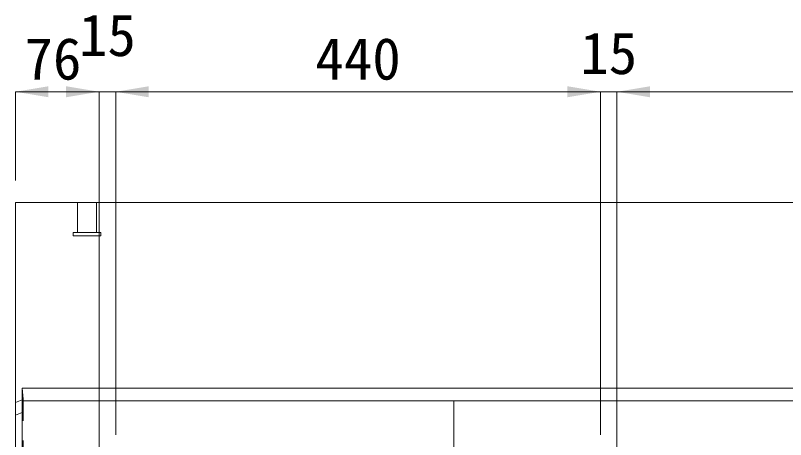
# Model space of a CAD drawing. Units: millimetres at full size. Extents: x 50430 to 75195, y -63423 to -40900.
# Drawn here: x 68214 to 68913, y -46784 to -46399 of the extents above; entities that cross this region are included whole.
import ezdxf
from ezdxf.enums import TextEntityAlignment as Align

# ---------------------------------------------------------------- set-up
doc = ezdxf.new("R2010")
doc.units = ezdxf.units.MM
doc.header["$LTSCALE"] = 30
doc.linetypes.add('USER1', pattern=[1.35, 0.75, -0.6])
doc.linetypes.add('USER2', pattern=[2, 1, -1])
for name, color, linetype, lineweight in [('側溝・本体', 7, 'Continuous', 9), ('寸法線', 7, 'Continuous', 9), ('本体', 2, 'Continuous', 20), ('ｲﾝｻｰﾄ', 3, 'USER1', 9)]:
    doc.layers.add(name, color=color, linetype=linetype, lineweight=lineweight)
doc.styles.add('ＭＳ ゴシック', font='')
doc.styles.get('ＭＳ ゴシック').set_extended_font_data('MS Gothic')

# ---------------------------------------------------------------- blocks, each defined once
blk = doc.blocks.new('filled_arrow')
at = {"color": 0, "linetype": 'Continuous', "lineweight": -2}
blk.add_solid([(7.5, 1.25), (0, 0), (7.5, -1.25)], dxfattribs=at)

msp = doc.modelspace()

# ---------------------------------------------------------------- linework, layer by layer
at = {"layer": '側溝・本体'}
for p, q in [((68219.75, -46737.67), (69211.75, -46737.67)), ((68213.75, -46750.66), (68219.75, -46748.09)), ((68219.75, -46749.16), (69207.25, -46749.16)), ((68611.75, -46749.16), (68611.75, -46929.16)), ((68213.75, -46762.16), (68219.75, -46759.59))]:
    msp.add_line(p, q, dxfattribs=at)
at = {"layer": '側溝・本体', "lineweight": 5}
for p, q in [((68219.75, -46737.67), (68219.75, -46748.09)), ((68219.75, -46748.09), (68219.75, -46928.74))]:
    msp.add_line(p, q, dxfattribs=at)
at = {"layer": '側溝・本体', "linetype": 'USER1', "lineweight": 5}
for p, q in [((68219.75, -46737.67), (68220.75, -46747.67)), ((68219.75, -46748.09), (68220.75, -46747.67)), ((68219.75, -46749.17), (68220.75, -46759.17)), ((68220.75, -46929.17), (68220.75, -46747.67)), ((68219.75, -46759.59), (68220.75, -46759.17))]:
    msp.add_line(p, q, dxfattribs=at)
at = {"layer": '寸法線'}
for p, q in [((68213.75, -46468.5), (68289.75, -46468.5)), ((68213.75, -46549.16), (68213.75, -46468.5)), ((68229.75, -46468.5), (68364.75, -46468.5)), ((68289.75, -46914.08), (68289.75, -46468.5)), ((68289.75, -46914.08), (68289.75, -46468.5)), ((68304.75, -46468.5), (68744.75, -46468.5)), ((68304.75, -46779.98), (68304.75, -46468.5)), ((68304.75, -46779.98), (68304.75, -46468.5)), ((68684.75, -46468.5), (68819.75, -46468.5)), ((68744.75, -46779.98), (68744.75, -46468.5)), ((68744.75, -46779.98), (68744.75, -46468.5)), ((68759.75, -46914.08), (68759.75, -46468.5)), ((68759.75, -46468.5), (69211.75, -46468.5)), ((68759.75, -46914.08), (68759.75, -46468.5))]:
    msp.add_line(p, q, dxfattribs=at)
at = {"layer": '本体'}
for p, q in [((68213.75, -46569.16), (69211.75, -46569.16)), ((68213.75, -47109.17), (68213.75, -46569.16))]:
    msp.add_line(p, q, dxfattribs=at)
at = {"layer": 'ｲﾝｻｰﾄ', "linetype": 'USER2'}
for p, q in [((68270.25, -46569.16), (68270.25, -46596.16)), ((68287.25, -46569.16), (68287.25, -46596.16)), ((68266.25, -46596.16), (68291.25, -46596.16)), ((68266.25, -46596.16), (68266.25, -46599.17)), ((68291.25, -46596.16), (68291.25, -46599.17)), ((68266.25, -46599.17), (68291.25, -46599.17))]:
    msp.add_line(p, q, dxfattribs=at)
at = {"layer": 'ｲﾝｻｰﾄ'}
msp.add_line((68270.25, -46569.16), (68287.25, -46569.16), dxfattribs=at)

# ---------------------------------------------------------------- block references
at = {"layer": '寸法線', "xscale": 4, "yscale": 4}
for p in [(68213.75, -46468.5), (68304.75, -46468.5), (68304.75, -46468.5), (68759.75, -46468.5), (68759.75, -46468.5)]:
    msp.add_blockref('filled_arrow', p, dxfattribs=at)
at = {"layer": '寸法線', "xscale": 4, "yscale": 4, "rotation": 180}
for p in [(68289.75, -46468.5), (68744.75, -46468.5), (68744.75, -46468.5)]:
    msp.add_blockref('filled_arrow', p, dxfattribs=at)

# ---------------------------------------------------------------- texts
at = {"layer": '寸法線', "style": 'ＭＳ ゴシック'}
for s, p in [('15', (68297.25, -46417.08)), ('76', (68247.83, -46438.5)), ('440', (68524.75, -46438.5)), ('15', (68752.25, -46433.5))]:
    msp.add_text(s, height=37.98, dxfattribs=at).set_placement(p, align=Align.MIDDLE_CENTER)

doc.saveas('drawing.dxf')
